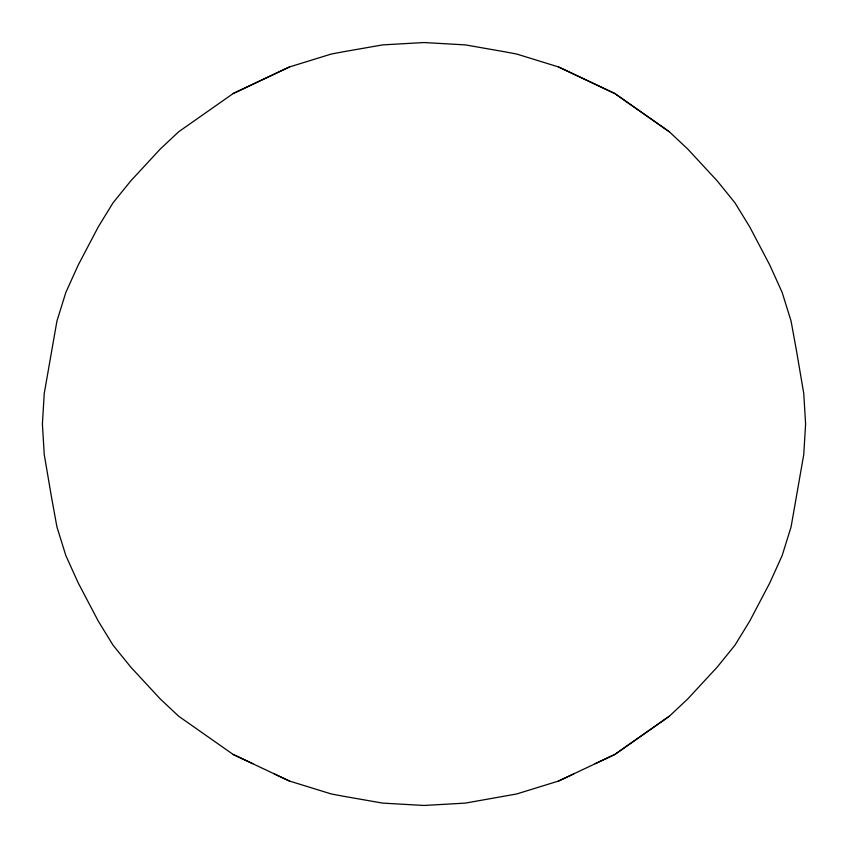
<?xml version="1.0" encoding="UTF-8"?>
<svg xmlns="http://www.w3.org/2000/svg" width="848" height="848" viewBox="0 0 848 848"><rect width="100%" height="100%" fill="white"/><g stroke="black" fill="none" stroke-linecap="round" stroke-linejoin="round"><path stroke-width="1.27" d="M558.493 781.061L614.8 754.476L669.263 716.274L687.813 698.869L717.132 667.206L734.919 645.233L749.717 621.128L769.772 582.947L782.153 555.578L791.078 526.937L803.756 454.539L805.6 424L803.756 393.461L796.463 350.68L791.067 321.063L782.153 292.422L769.772 265.053L749.717 226.872L734.919 202.767L717.132 180.794L687.813 149.131L669.263 131.726L614.8 93.524L558.493 66.939L516.644 54.028L505.132 51.855L465.361 44.891L424 42.538L382.639 44.891L342.868 51.855L331.356 54.028L289.507 66.939L233.2 93.524L178.737 131.726L160.187 149.131L130.868 180.794L113.081 202.767L98.283 226.872L78.228 265.053L65.847 292.422L56.933 321.063L44.244 393.461L42.4 424L44.244 454.539L51.537 497.32L56.933 526.937L65.847 555.578L78.228 582.947L98.283 621.128L113.081 645.233L130.868 667.206L160.187 698.869L178.737 716.274L233.2 754.476L289.507 781.061L331.356 793.972L342.868 796.145L382.639 803.109L424 805.462L465.361 803.109L516.644 793.972L558.493 781.061L573.905 773.853M669.263 716.274L614.8 754.476L595.179 763.677M289.507 66.939L233.2 93.524M233.2 754.476L252.821 763.677M274.095 773.853L289.507 781.061M558.493 66.939L614.8 93.524L669.263 131.726"/></g></svg>
